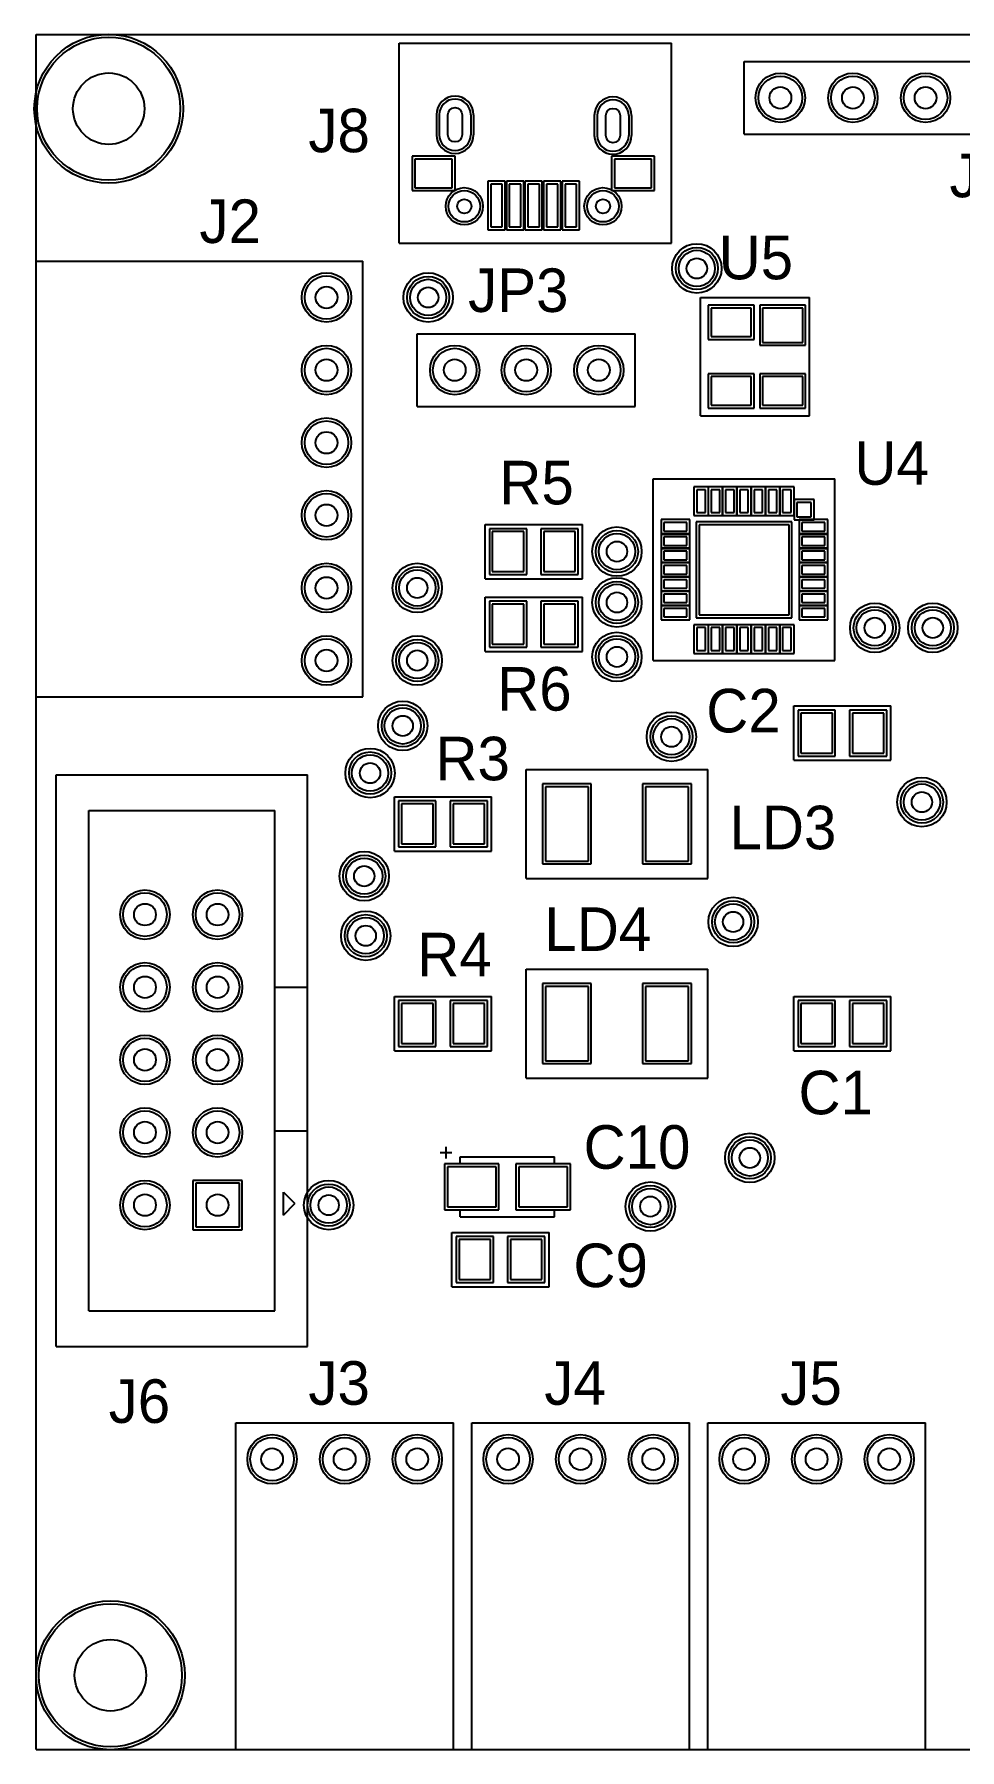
# Model space of a CAD drawing. Header units: millimetres. Extents: x 50.7 to 137.9, y 76.2 to 136.2.
# Drawn here: x 50.7 to 83.1, y 76.2 to 136.2 of the extents above; entities that cross this region are included whole.
import ezdxf

# ---------------------------------------------------------------- set-up
doc = ezdxf.new("R2010")
doc.units = ezdxf.units.MM
for name, color, linetype in [('BottomSolder', 6, 'Continuous'), ('InternalPlane1', 76, 'Continuous'), ('InternalPlane2', 16, 'Continuous'), ('MultiLayer', 9, 'Continuous'), ('PadHoleLayer', 156, 'Continuous'), ('TopOverlay', 2, 'Continuous'), ('TopPaste', 8, 'Continuous'), ('TopSolder', 216, 'Continuous'), ('ViaHoleLayer', 16, 'Continuous')]:
    doc.layers.add(name, color=color, linetype=linetype)

msp = doc.modelspace()

# ---------------------------------------------------------------- linework, layer by layer
at = {"layer": 'BottomSolder'}
for p, q in [((64.803, 133.39), (64.803, 132.69)), ((66.107, 133.39), (66.107, 132.69)), ((70.328, 133.365), (70.328, 132.665)), ((71.632, 133.365), (71.632, 132.665)), ((58.014, 96.114), (56.286, 96.114)), ((56.286, 96.114), (56.286, 94.386)), ((58.014, 94.386), (58.014, 96.114)), ((56.286, 94.386), (58.014, 94.386))]:
    msp.add_line(p, q, dxfattribs=at)
for centre, radius in [((53.34, 133.604), 2.602), ((76.835, 133.985), 0.864), ((79.375, 133.985), 0.864), ((81.915, 133.985), 0.864), ((65.78, 130.19), 0.652), ((70.63, 130.19), 0.652), ((73.914, 128.016), 0.737), ((60.96, 127), 0.864), ((64.516, 127), 0.737), ((60.96, 124.46), 0.864), ((65.445, 124.46), 0.864), ((67.945, 124.46), 0.864), ((70.485, 124.46), 0.864), ((60.96, 121.92), 0.864), ((60.96, 119.38), 0.864), ((71.12, 118.11), 0.737), ((60.96, 116.84), 0.864), ((64.135, 116.84), 0.737), ((71.12, 116.332), 0.737), ((80.137, 115.443), 0.737), ((82.169, 115.443), 0.737), ((60.96, 114.3), 0.864), ((64.135, 114.3), 0.737), ((71.12, 114.427), 0.737), ((63.627, 112.014), 0.737), ((73.025, 111.633), 0.737), ((62.484, 110.363), 0.737), ((81.788, 109.347), 0.737), ((62.281, 106.756), 0.737), ((54.61, 105.41), 0.864), ((57.15, 105.41), 0.864), ((75.184, 105.156), 0.737), ((62.332, 104.673), 0.737), ((54.61, 102.87), 0.864), ((57.15, 102.87), 0.864), ((54.61, 100.33), 0.864), ((57.15, 100.33), 0.864), ((54.61, 97.79), 0.864), ((57.15, 97.79), 0.864), ((75.768, 96.901), 0.737), ((54.61, 95.25), 0.864), ((61.036, 95.25), 0.737), ((72.288, 95.199), 0.737), ((59.055, 86.36), 0.864), ((61.595, 86.36), 0.864), ((64.135, 86.36), 0.864), ((67.31, 86.36), 0.864), ((69.85, 86.36), 0.864), ((72.39, 86.36), 0.864), ((75.565, 86.36), 0.864), ((78.105, 86.36), 0.864), ((80.645, 86.36), 0.864), ((53.4, 78.8), 2.602)]:
    msp.add_circle(centre, radius, dxfattribs=at)
for centre, start, end in [((65.455, 133.39), 0, 180), ((70.98, 133.365), 0, 180), ((65.455, 132.69), 180, 0), ((70.98, 132.665), 180, 0)]:
    msp.add_arc(centre, 0.652, start, end, dxfattribs=at)
at = {"layer": 'InternalPlane1'}
for p, q in [((50.8, 136.2), (137.8, 136.2)), ((50.8, 76.2), (50.8, 136.2)), ((50.8, 76.2), (137.8, 76.2))]:
    msp.add_line(p, q, dxfattribs=at)
for centre in [(73.914, 128.016), (64.516, 127), (71.12, 118.11), (64.135, 116.84), (71.12, 116.332), (80.137, 115.443), (82.169, 115.443), (71.12, 114.427), (64.135, 114.3), (63.627, 112.014), (73.025, 111.633), (62.484, 110.363), (81.788, 109.347), (62.281, 106.756), (75.184, 105.156), (62.332, 104.673), (75.768, 96.901), (61.036, 95.25), (72.288, 95.199)]:
    msp.add_circle(centre, 0.864, dxfattribs=at)
at = {"layer": 'InternalPlane2'}
for p, q in [((50.8, 136.2), (137.8, 136.2)), ((50.8, 76.2), (50.8, 136.2)), ((50.8, 76.2), (137.8, 76.2))]:
    msp.add_line(p, q, dxfattribs=at)
for centre in [(73.914, 128.016), (64.516, 127), (71.12, 118.11), (64.135, 116.84), (71.12, 116.332), (80.137, 115.443), (82.169, 115.443), (71.12, 114.427), (64.135, 114.3), (63.627, 112.014), (73.025, 111.633), (62.484, 110.363), (81.788, 109.347), (62.281, 106.756), (75.184, 105.156), (62.332, 104.673), (75.768, 96.901), (61.036, 95.25), (72.288, 95.199)]:
    msp.add_circle(centre, 0.864, dxfattribs=at)
at = {"layer": 'MultiLayer'}
for p, q in [((64.905, 133.39), (64.905, 132.69)), ((66.005, 133.39), (66.005, 132.69)), ((70.43, 133.365), (70.43, 132.665)), ((71.53, 133.365), (71.53, 132.665)), ((57.912, 96.012), (56.388, 96.012)), ((56.388, 96.012), (56.388, 94.488)), ((57.912, 94.488), (57.912, 96.012)), ((56.388, 94.488), (57.912, 94.488))]:
    msp.add_line(p, q, dxfattribs=at)
for centre, radius in [((53.34, 133.604), 2.5), ((76.835, 133.985), 0.762), ((79.375, 133.985), 0.762), ((81.915, 133.985), 0.762), ((65.78, 130.19), 0.55), ((70.63, 130.19), 0.55), ((73.914, 128.016), 0.635), ((60.96, 127), 0.762), ((64.516, 127), 0.635), ((60.96, 124.46), 0.762), ((65.445, 124.46), 0.762), ((67.945, 124.46), 0.762), ((70.485, 124.46), 0.762), ((60.96, 121.92), 0.762), ((60.96, 119.38), 0.762), ((71.12, 118.11), 0.635), ((60.96, 116.84), 0.762), ((64.135, 116.84), 0.635), ((71.12, 116.332), 0.635), ((80.137, 115.443), 0.635), ((82.169, 115.443), 0.635), ((60.96, 114.3), 0.762), ((64.135, 114.3), 0.635), ((71.12, 114.427), 0.635), ((63.627, 112.014), 0.635), ((73.025, 111.633), 0.635), ((62.484, 110.363), 0.635), ((81.788, 109.347), 0.635), ((62.281, 106.756), 0.635), ((54.61, 105.41), 0.762), ((57.15, 105.41), 0.762), ((75.184, 105.156), 0.635), ((62.332, 104.673), 0.635), ((54.61, 102.87), 0.762), ((57.15, 102.87), 0.762), ((54.61, 100.33), 0.762), ((57.15, 100.33), 0.762), ((54.61, 97.79), 0.762), ((57.15, 97.79), 0.762), ((75.768, 96.901), 0.635), ((54.61, 95.25), 0.762), ((61.036, 95.25), 0.635), ((72.288, 95.199), 0.635), ((59.055, 86.36), 0.762), ((61.595, 86.36), 0.762), ((64.135, 86.36), 0.762), ((67.31, 86.36), 0.762), ((69.85, 86.36), 0.762), ((72.39, 86.36), 0.762), ((75.565, 86.36), 0.762), ((78.105, 86.36), 0.762), ((80.645, 86.36), 0.762), ((53.4, 78.8), 2.5)]:
    msp.add_circle(centre, radius, dxfattribs=at)
for centre, start, end in [((65.455, 133.39), 0, 180), ((70.98, 133.365), 0, 180), ((65.455, 132.69), 180, 0), ((70.98, 132.665), 180, 0)]:
    msp.add_arc(centre, 0.55, start, end, dxfattribs=at)
at = {"layer": 'PadHoleLayer'}
for points in [[(65.205, 132.69), (65.205, 133.39, -1), (65.705, 133.39), (65.705, 132.69, -1)], [(70.73, 132.665), (70.73, 133.365, -1), (71.23, 133.365), (71.23, 132.665, -1)]]:
    msp.add_lwpolyline(points, format="xyb", close=True, dxfattribs=at)
for centre, radius in [((53.34, 133.604), 1.25), ((76.835, 133.985), 0.381), ((79.375, 133.985), 0.381), ((81.915, 133.985), 0.381), ((65.78, 130.19), 0.25), ((70.63, 130.19), 0.25), ((60.96, 127), 0.381), ((60.96, 124.46), 0.381), ((65.445, 124.46), 0.381), ((67.945, 124.46), 0.381), ((70.485, 124.46), 0.381), ((60.96, 121.92), 0.381), ((60.96, 119.38), 0.381), ((60.96, 116.84), 0.381), ((60.96, 114.3), 0.381), ((54.61, 105.41), 0.381), ((57.15, 105.41), 0.381), ((54.61, 102.87), 0.381), ((57.15, 102.87), 0.381), ((54.61, 100.33), 0.381), ((57.15, 100.33), 0.381), ((54.61, 97.79), 0.381), ((57.15, 97.79), 0.381), ((54.61, 95.25), 0.381), ((57.15, 95.25), 0.381), ((59.055, 86.36), 0.381), ((61.595, 86.36), 0.381), ((64.135, 86.36), 0.381), ((67.31, 86.36), 0.381), ((69.85, 86.36), 0.381), ((72.39, 86.36), 0.381), ((75.565, 86.36), 0.381), ((78.105, 86.36), 0.381), ((80.645, 86.36), 0.381), ((53.4, 78.8), 1.25)]:
    msp.add_circle(centre, radius, dxfattribs=at)
at = {"layer": 'TopOverlay'}
for p, q in [((63.5, 135.89), (73.025, 135.89)), ((63.5, 132.08), (63.5, 135.89)), ((73.025, 128.905), (73.025, 135.89)), ((75.565, 132.715), (75.565, 135.255)), ((75.565, 135.255), (80.645, 135.255)), ((80.645, 135.255), (85.725, 135.255)), ((75.565, 132.715), (85.725, 132.715)), ((63.5, 128.905), (63.5, 132.08)), ((63.5, 128.905), (73.025, 128.905)), ((50.8, 113.03), (50.8, 128.27)), ((50.8, 128.27), (62.23, 128.27)), ((62.23, 122.555), (62.23, 128.27)), ((74.041, 127), (77.851, 127)), ((74.041, 122.855), (74.041, 127)), ((77.851, 125.095), (77.851, 127)), ((64.135, 123.19), (64.135, 125.73)), ((64.135, 125.73), (71.755, 125.73)), ((71.755, 123.19), (71.755, 125.73)), ((77.851, 122.855), (77.851, 125.095)), ((64.135, 123.19), (71.755, 123.19)), ((62.23, 113.03), (62.23, 122.555)), ((74.041, 122.855), (77.851, 122.855)), ((72.39, 114.3), (72.39, 120.65)), ((72.39, 120.65), (74.93, 120.65)), ((74.93, 120.65), (78.74, 120.65)), ((78.74, 114.3), (78.74, 120.65)), ((66.51, 117.16), (66.51, 119.06)), ((66.51, 119.06), (68.21, 119.06)), ((68.21, 119.06), (69.91, 119.06)), ((69.91, 117.16), (69.91, 119.06)), ((66.51, 117.16), (69.91, 117.16)), ((66.51, 114.62), (66.51, 116.52)), ((66.51, 116.52), (68.21, 116.52)), ((68.21, 116.52), (69.91, 116.52)), ((69.91, 114.62), (69.91, 116.52)), ((66.51, 114.62), (69.91, 114.62)), ((72.39, 114.3), (78.74, 114.3)), ((50.8, 113.03), (62.23, 113.03)), ((77.305, 110.81), (77.305, 112.71)), ((77.305, 112.71), (79.005, 112.71)), ((79.005, 112.71), (80.705, 112.71)), ((80.705, 110.81), (80.705, 112.71)), ((67.945, 106.68), (67.945, 110.49)), ((67.945, 110.49), (71.12, 110.49)), ((71.12, 110.49), (74.295, 110.49)), ((74.295, 106.68), (74.295, 110.49)), ((77.305, 110.81), (80.705, 110.81)), ((51.5, 110.3), (60.3, 110.3)), ((51.5, 90.3), (51.5, 110.3)), ((51.5, 110.3), (60.3, 110.3)), ((51.5, 90.3), (51.5, 110.3)), ((60.3, 106), (60.3, 110.3)), ((60.3, 90.3), (60.3, 110.3)), ((63.335, 107.635), (63.335, 109.535)), ((63.335, 109.535), (65.035, 109.535)), ((65.035, 109.535), (66.735, 109.535)), ((66.735, 107.635), (66.735, 109.535)), ((52.65, 91.55), (52.65, 109.05)), ((52.65, 109.05), (54.275, 109.05)), ((52.65, 109.05), (59.15, 109.05)), ((52.65, 91.55), (52.65, 109.05)), ((54.275, 109.05), (57.525, 109.05)), ((57.525, 109.05), (59.15, 109.05)), ((59.15, 95.55), (59.15, 109.05)), ((59.15, 91.55), (59.15, 109.05)), ((63.335, 107.635), (66.735, 107.635)), ((67.945, 106.68), (74.295, 106.68)), ((60.3, 90.3), (60.3, 106)), ((67.945, 99.695), (67.945, 103.505)), ((67.945, 103.505), (71.12, 103.505)), ((71.12, 103.505), (74.295, 103.505)), ((74.295, 99.695), (74.295, 103.505)), ((59.15, 102.875), (60.3, 102.875)), ((59.15, 102.875), (60.3, 102.875)), ((63.335, 100.65), (63.335, 102.55)), ((63.335, 102.55), (65.035, 102.55)), ((65.035, 102.55), (66.735, 102.55)), ((66.735, 100.65), (66.735, 102.55)), ((77.305, 100.65), (77.305, 102.55)), ((77.305, 102.55), (79.005, 102.55)), ((79.005, 102.55), (80.705, 102.55)), ((80.705, 100.65), (80.705, 102.55)), ((63.335, 100.65), (66.735, 100.65)), ((77.305, 100.65), (80.705, 100.65)), ((67.945, 99.695), (74.295, 99.695)), ((59.15, 97.85), (60.3, 97.85)), ((59.15, 97.85), (60.15, 97.85)), ((65.14, 96.885), (65.14, 97.285)), ((64.94, 97.085), (65.34, 97.085)), ((65.64, 96.685), (65.64, 96.935)), ((65.64, 96.935), (67.29, 96.935)), ((67.29, 96.935), (68.94, 96.935)), ((68.94, 96.685), (68.94, 96.935)), ((59.15, 91.55), (59.15, 95.55)), ((59.45, 94.9), (59.45, 95.7)), ((59.45, 95.7), (59.85, 95.3)), ((59.45, 94.9), (59.85, 95.3)), ((65.64, 94.835), (65.64, 95.085)), ((65.64, 94.835), (68.94, 94.835)), ((68.94, 94.835), (68.94, 95.085)), ((65.345, 92.395), (65.345, 94.295)), ((65.345, 94.295), (68.745, 94.295)), ((68.745, 92.395), (68.745, 94.295)), ((65.345, 92.395), (67.045, 92.395)), ((67.045, 92.395), (68.745, 92.395)), ((52.65, 91.55), (59.15, 91.55)), ((52.65, 91.55), (59.15, 91.55)), ((51.5, 90.3), (60.3, 90.3)), ((51.5, 90.3), (60.3, 90.3)), ((57.785, 76.2), (57.785, 87.63)), ((57.785, 87.63), (60.325, 87.63)), ((60.325, 87.63), (65.405, 87.63)), ((65.405, 76.2), (65.405, 87.63)), ((66.04, 76.2), (66.04, 87.63)), ((66.04, 87.63), (68.58, 87.63)), ((68.58, 87.63), (73.66, 87.63)), ((73.66, 76.2), (73.66, 87.63)), ((74.295, 76.2), (74.295, 87.63)), ((74.295, 87.63), (76.835, 87.63)), ((76.835, 87.63), (81.915, 87.63)), ((81.915, 76.2), (81.915, 87.63)), ((57.785, 76.2), (65.405, 76.2)), ((66.04, 76.2), (73.66, 76.2)), ((74.295, 76.2), (81.915, 76.2))]:
    msp.add_line(p, q, dxfattribs=at)
at = {"layer": 'TopPaste'}
for p, q in [((65.355, 131.84), (64.055, 131.84)), ((64.055, 131.84), (64.055, 130.84)), ((65.355, 130.84), (65.355, 131.84)), ((72.33, 131.84), (71.03, 131.84)), ((71.03, 131.84), (71.03, 130.84)), ((72.33, 130.84), (72.33, 131.84)), ((64.055, 130.84), (65.355, 130.84)), ((67.105, 130.965), (66.705, 130.965)), ((66.705, 130.965), (66.705, 129.465)), ((67.105, 129.465), (67.105, 130.965)), ((67.755, 130.965), (67.355, 130.965)), ((67.355, 130.965), (67.355, 129.465)), ((67.755, 129.465), (67.755, 130.965)), ((68.405, 130.965), (68.005, 130.965)), ((68.005, 130.965), (68.005, 129.465)), ((68.405, 129.465), (68.405, 130.965)), ((69.055, 130.965), (68.655, 130.965)), ((68.655, 130.965), (68.655, 129.465)), ((69.055, 129.465), (69.055, 130.965)), ((69.705, 130.965), (69.305, 130.965)), ((69.305, 130.965), (69.305, 129.465)), ((69.705, 129.465), (69.705, 130.965)), ((71.03, 130.84), (72.33, 130.84)), ((66.705, 129.465), (67.105, 129.465)), ((67.355, 129.465), (67.755, 129.465)), ((68.005, 129.465), (68.405, 129.465)), ((68.655, 129.465), (69.055, 129.465)), ((69.305, 129.465), (69.705, 129.465)), ((75.816, 126.63), (74.416, 126.63)), ((74.416, 126.63), (74.416, 125.63)), ((75.816, 125.63), (75.816, 126.63)), ((77.616, 126.63), (76.216, 126.63)), ((76.216, 126.63), (76.216, 125.43)), ((77.616, 125.43), (77.616, 126.63)), ((74.416, 125.63), (75.816, 125.63)), ((76.216, 125.43), (77.616, 125.43)), ((75.816, 124.23), (74.416, 124.23)), ((74.416, 124.23), (74.416, 123.23)), ((75.816, 123.23), (75.816, 124.23)), ((77.616, 124.23), (76.216, 124.23)), ((76.216, 124.23), (76.216, 123.23)), ((77.616, 123.23), (77.616, 124.23)), ((74.416, 123.23), (75.816, 123.23)), ((76.216, 123.23), (77.616, 123.23)), ((73.915, 120.275), (73.915, 119.475)), ((74.215, 120.275), (73.915, 120.275)), ((74.215, 119.475), (74.215, 120.275)), ((74.415, 120.275), (74.415, 119.475)), ((74.715, 120.275), (74.415, 120.275)), ((74.715, 119.475), (74.715, 120.275)), ((74.915, 120.275), (74.915, 119.475)), ((75.215, 120.275), (74.915, 120.275)), ((75.215, 119.475), (75.215, 120.275)), ((75.415, 120.275), (75.415, 119.475)), ((75.715, 120.275), (75.415, 120.275)), ((75.715, 119.475), (75.715, 120.275)), ((75.915, 120.275), (75.915, 119.475)), ((76.215, 120.275), (75.915, 120.275)), ((76.215, 119.475), (76.215, 120.275)), ((76.415, 120.275), (76.415, 119.475)), ((76.715, 120.275), (76.415, 120.275)), ((76.715, 119.475), (76.715, 120.275)), ((76.915, 120.275), (76.915, 119.475)), ((77.215, 120.275), (76.915, 120.275)), ((77.215, 119.475), (77.215, 120.275)), ((73.915, 119.475), (74.215, 119.475)), ((74.415, 119.475), (74.715, 119.475)), ((74.915, 119.475), (75.215, 119.475)), ((75.415, 119.475), (75.715, 119.475)), ((75.915, 119.475), (76.215, 119.475)), ((76.415, 119.475), (76.715, 119.475)), ((76.915, 119.475), (77.215, 119.475)), ((77.415, 119.825), (77.415, 119.325)), ((77.915, 119.825), (77.415, 119.825)), ((77.915, 119.325), (77.915, 119.825)), ((73.565, 119.125), (72.765, 119.125)), ((72.765, 119.125), (72.765, 118.825)), ((72.765, 118.825), (73.565, 118.825)), ((73.565, 118.825), (73.565, 119.125)), ((73.99, 119.05), (73.99, 115.9)), ((77.14, 119.05), (73.99, 119.05)), ((77.14, 115.9), (77.14, 119.05)), ((77.415, 119.325), (77.915, 119.325)), ((78.39, 119.125), (77.59, 119.125)), ((77.59, 119.125), (77.59, 118.825)), ((77.59, 118.825), (78.39, 118.825)), ((78.39, 118.825), (78.39, 119.125)), ((66.76, 118.81), (66.76, 117.41)), ((67.86, 118.81), (66.76, 118.81)), ((67.86, 117.41), (67.86, 118.81)), ((68.56, 118.81), (68.56, 117.41)), ((69.66, 118.81), (68.56, 118.81)), ((69.66, 117.41), (69.66, 118.81)), ((73.565, 118.625), (72.765, 118.625)), ((72.765, 118.625), (72.765, 118.325)), ((72.765, 118.325), (73.565, 118.325)), ((73.565, 118.325), (73.565, 118.625)), ((78.39, 118.625), (77.59, 118.625)), ((77.59, 118.625), (77.59, 118.325)), ((77.59, 118.325), (78.39, 118.325)), ((78.39, 118.325), (78.39, 118.625)), ((73.565, 118.125), (72.765, 118.125)), ((72.765, 118.125), (72.765, 117.825)), ((72.765, 117.825), (73.565, 117.825)), ((73.565, 117.625), (72.765, 117.625)), ((72.765, 117.625), (72.765, 117.325)), ((73.565, 117.825), (73.565, 118.125)), ((73.565, 117.325), (73.565, 117.625)), ((78.39, 118.125), (77.59, 118.125)), ((77.59, 118.125), (77.59, 117.825)), ((77.59, 117.825), (78.39, 117.825)), ((78.39, 117.625), (77.59, 117.625)), ((77.59, 117.625), (77.59, 117.325)), ((78.39, 117.825), (78.39, 118.125)), ((78.39, 117.325), (78.39, 117.625)), ((66.76, 117.41), (67.86, 117.41)), ((68.56, 117.41), (69.66, 117.41)), ((72.765, 117.325), (73.565, 117.325)), ((73.565, 117.125), (72.765, 117.125)), ((72.765, 117.125), (72.765, 116.825)), ((73.565, 116.825), (73.565, 117.125)), ((77.59, 117.325), (78.39, 117.325)), ((78.39, 117.125), (77.59, 117.125)), ((77.59, 117.125), (77.59, 116.825)), ((78.39, 116.825), (78.39, 117.125)), ((72.765, 116.825), (73.565, 116.825)), ((73.565, 116.625), (72.765, 116.625)), ((72.765, 116.625), (72.765, 116.325)), ((73.565, 116.325), (73.565, 116.625)), ((77.59, 116.825), (78.39, 116.825)), ((78.39, 116.625), (77.59, 116.625)), ((77.59, 116.625), (77.59, 116.325)), ((78.39, 116.325), (78.39, 116.625)), ((66.76, 116.27), (66.76, 114.87)), ((67.86, 116.27), (66.76, 116.27)), ((67.86, 114.87), (67.86, 116.27)), ((68.56, 116.27), (68.56, 114.87)), ((69.66, 116.27), (68.56, 116.27)), ((69.66, 114.87), (69.66, 116.27)), ((72.765, 116.325), (73.565, 116.325)), ((73.565, 116.125), (72.765, 116.125)), ((72.765, 116.125), (72.765, 115.825)), ((72.765, 115.825), (73.565, 115.825)), ((73.565, 115.825), (73.565, 116.125)), ((73.99, 115.9), (77.14, 115.9)), ((77.59, 116.325), (78.39, 116.325)), ((78.39, 116.125), (77.59, 116.125)), ((77.59, 116.125), (77.59, 115.825)), ((77.59, 115.825), (78.39, 115.825)), ((78.39, 115.825), (78.39, 116.125)), ((73.915, 115.45), (73.915, 114.65)), ((74.215, 115.45), (73.915, 115.45)), ((74.215, 114.65), (74.215, 115.45)), ((74.415, 115.45), (74.415, 114.65)), ((74.715, 115.45), (74.415, 115.45)), ((74.715, 114.65), (74.715, 115.45)), ((74.915, 115.45), (74.915, 114.65)), ((75.215, 115.45), (74.915, 115.45)), ((75.215, 114.65), (75.215, 115.45)), ((75.415, 115.45), (75.415, 114.65)), ((75.715, 115.45), (75.415, 115.45)), ((75.715, 114.65), (75.715, 115.45)), ((75.915, 115.45), (75.915, 114.65)), ((76.215, 115.45), (75.915, 115.45)), ((76.215, 114.65), (76.215, 115.45)), ((76.415, 115.45), (76.415, 114.65)), ((76.715, 115.45), (76.415, 115.45)), ((76.715, 114.65), (76.715, 115.45)), ((76.915, 115.45), (76.915, 114.65)), ((77.215, 115.45), (76.915, 115.45)), ((77.215, 114.65), (77.215, 115.45)), ((66.76, 114.87), (67.86, 114.87)), ((68.56, 114.87), (69.66, 114.87)), ((73.915, 114.65), (74.215, 114.65)), ((74.415, 114.65), (74.715, 114.65)), ((74.915, 114.65), (75.215, 114.65)), ((75.415, 114.65), (75.715, 114.65)), ((75.915, 114.65), (76.215, 114.65)), ((76.415, 114.65), (76.715, 114.65)), ((76.915, 114.65), (77.215, 114.65)), ((77.555, 112.46), (77.555, 111.06)), ((78.655, 112.46), (77.555, 112.46)), ((78.655, 111.06), (78.655, 112.46)), ((79.355, 112.46), (79.355, 111.06)), ((80.455, 112.46), (79.355, 112.46)), ((80.455, 111.06), (80.455, 112.46)), ((77.555, 111.06), (78.655, 111.06)), ((79.355, 111.06), (80.455, 111.06)), ((68.62, 109.885), (68.62, 107.285)), ((70.12, 109.885), (68.62, 109.885)), ((70.12, 107.285), (70.12, 109.885)), ((72.12, 109.885), (72.12, 107.285)), ((73.62, 109.885), (72.12, 109.885)), ((73.62, 107.285), (73.62, 109.885)), ((63.585, 109.285), (63.585, 107.885)), ((64.685, 109.285), (63.585, 109.285)), ((64.685, 107.885), (64.685, 109.285)), ((65.385, 109.285), (65.385, 107.885)), ((66.485, 109.285), (65.385, 109.285)), ((66.485, 107.885), (66.485, 109.285)), ((63.585, 107.885), (64.685, 107.885)), ((65.385, 107.885), (66.485, 107.885)), ((68.62, 107.285), (70.12, 107.285)), ((72.12, 107.285), (73.62, 107.285)), ((68.62, 102.9), (68.62, 100.3)), ((70.12, 102.9), (68.62, 102.9)), ((70.12, 100.3), (70.12, 102.9)), ((72.12, 102.9), (72.12, 100.3)), ((73.62, 102.9), (72.12, 102.9)), ((73.62, 100.3), (73.62, 102.9)), ((63.585, 102.3), (63.585, 100.9)), ((64.685, 102.3), (63.585, 102.3)), ((64.685, 100.9), (64.685, 102.3)), ((65.385, 102.3), (65.385, 100.9)), ((66.485, 102.3), (65.385, 102.3)), ((66.485, 100.9), (66.485, 102.3)), ((77.555, 102.3), (77.555, 100.9)), ((78.655, 102.3), (77.555, 102.3)), ((78.655, 100.9), (78.655, 102.3)), ((79.355, 102.3), (79.355, 100.9)), ((80.455, 102.3), (79.355, 102.3)), ((80.455, 100.9), (80.455, 102.3)), ((63.585, 100.9), (64.685, 100.9)), ((65.385, 100.9), (66.485, 100.9)), ((77.555, 100.9), (78.655, 100.9)), ((79.355, 100.9), (80.455, 100.9)), ((68.62, 100.3), (70.12, 100.3)), ((72.12, 100.3), (73.62, 100.3)), ((65.19, 96.585), (65.19, 95.185)), ((66.89, 96.585), (65.19, 96.585)), ((66.89, 95.185), (66.89, 96.585)), ((67.69, 96.585), (67.69, 95.185)), ((69.39, 96.585), (67.69, 96.585)), ((69.39, 95.185), (69.39, 96.585)), ((65.19, 95.185), (66.89, 95.185)), ((67.69, 95.185), (69.39, 95.185)), ((66.695, 94.045), (65.595, 94.045)), ((65.595, 94.045), (65.595, 92.645)), ((66.695, 92.645), (66.695, 94.045)), ((68.495, 94.045), (67.395, 94.045)), ((67.395, 94.045), (67.395, 92.645)), ((68.495, 92.645), (68.495, 94.045)), ((65.595, 92.645), (66.695, 92.645)), ((67.395, 92.645), (68.495, 92.645))]:
    msp.add_line(p, q, dxfattribs=at)
at = {"layer": 'TopSolder'}
for p, q in [((64.803, 133.39), (64.803, 132.69)), ((66.107, 133.39), (66.107, 132.69)), ((70.328, 133.365), (70.328, 132.665)), ((71.632, 133.365), (71.632, 132.665)), ((65.457, 131.942), (63.953, 131.942)), ((63.953, 131.942), (63.953, 130.738)), ((65.457, 130.738), (65.457, 131.942)), ((72.432, 131.942), (70.928, 131.942)), ((70.928, 131.942), (70.928, 130.738)), ((72.432, 130.738), (72.432, 131.942)), ((67.207, 131.067), (66.603, 131.067)), ((66.603, 131.067), (66.603, 129.363)), ((67.207, 129.363), (67.207, 131.067)), ((67.857, 131.067), (67.253, 131.067)), ((67.253, 131.067), (67.253, 129.363)), ((67.857, 129.363), (67.857, 131.067)), ((68.507, 131.067), (67.903, 131.067)), ((67.903, 131.067), (67.903, 129.363)), ((68.507, 129.363), (68.507, 131.067)), ((69.157, 131.067), (68.553, 131.067)), ((68.553, 131.067), (68.553, 129.363)), ((69.157, 129.363), (69.157, 131.067)), ((69.807, 131.067), (69.203, 131.067)), ((69.203, 131.067), (69.203, 129.363)), ((69.807, 129.363), (69.807, 131.067)), ((63.953, 130.738), (65.457, 130.738)), ((70.928, 130.738), (72.432, 130.738)), ((66.603, 129.363), (67.207, 129.363)), ((67.253, 129.363), (67.857, 129.363)), ((67.903, 129.363), (68.507, 129.363)), ((68.553, 129.363), (69.157, 129.363)), ((69.203, 129.363), (69.807, 129.363)), ((75.918, 126.732), (74.314, 126.732)), ((74.314, 126.732), (74.314, 125.528)), ((75.918, 125.528), (75.918, 126.732)), ((77.718, 126.732), (76.114, 126.732)), ((76.114, 126.732), (76.114, 125.328)), ((77.718, 125.328), (77.718, 126.732)), ((74.314, 125.528), (75.918, 125.528)), ((76.114, 125.328), (77.718, 125.328)), ((75.918, 124.332), (74.314, 124.332)), ((74.314, 124.332), (74.314, 123.128)), ((75.918, 123.128), (75.918, 124.332)), ((77.718, 124.332), (76.114, 124.332)), ((76.114, 124.332), (76.114, 123.128)), ((77.718, 123.128), (77.718, 124.332)), ((74.314, 123.128), (75.918, 123.128)), ((76.114, 123.128), (77.718, 123.128)), ((73.813, 120.377), (73.813, 119.373)), ((74.317, 120.377), (73.813, 120.377)), ((74.313, 120.377), (74.313, 119.373)), ((74.817, 120.377), (74.313, 120.377)), ((74.317, 119.373), (74.317, 120.377)), ((74.813, 120.377), (74.813, 119.373)), ((75.317, 120.377), (74.813, 120.377)), ((74.817, 119.373), (74.817, 120.377)), ((75.313, 120.377), (75.313, 119.373)), ((75.817, 120.377), (75.313, 120.377)), ((75.317, 119.373), (75.317, 120.377)), ((75.813, 120.377), (75.813, 119.373)), ((76.317, 120.377), (75.813, 120.377)), ((75.817, 119.373), (75.817, 120.377)), ((76.313, 120.377), (76.313, 119.373)), ((76.817, 120.377), (76.313, 120.377)), ((76.317, 119.373), (76.317, 120.377)), ((76.813, 120.377), (76.813, 119.373)), ((77.317, 120.377), (76.813, 120.377)), ((76.817, 119.373), (76.817, 120.377)), ((77.317, 119.373), (77.317, 120.377)), ((77.313, 119.927), (77.313, 119.223)), ((78.017, 119.927), (77.313, 119.927)), ((78.017, 119.223), (78.017, 119.927)), ((66.658, 118.912), (66.658, 117.308)), ((67.962, 118.912), (66.658, 118.912)), ((67.962, 117.308), (67.962, 118.912)), ((68.458, 118.912), (68.458, 117.308)), ((69.762, 118.912), (68.458, 118.912)), ((69.762, 117.308), (69.762, 118.912)), ((73.667, 119.227), (72.663, 119.227)), ((72.663, 119.227), (72.663, 118.723)), ((73.667, 118.723), (73.667, 119.227)), ((73.813, 119.373), (74.317, 119.373)), ((73.888, 119.152), (73.888, 115.798)), ((77.242, 119.152), (73.888, 119.152)), ((74.313, 119.373), (74.817, 119.373)), ((74.813, 119.373), (75.317, 119.373)), ((75.313, 119.373), (75.817, 119.373)), ((75.813, 119.373), (76.317, 119.373)), ((76.313, 119.373), (76.817, 119.373)), ((76.813, 119.373), (77.317, 119.373)), ((77.242, 115.798), (77.242, 119.152)), ((77.313, 119.223), (78.017, 119.223)), ((78.492, 119.227), (77.488, 119.227)), ((77.488, 119.227), (77.488, 118.723)), ((78.492, 118.723), (78.492, 119.227)), ((73.667, 118.727), (72.663, 118.727)), ((72.663, 118.727), (72.663, 118.223)), ((72.663, 118.723), (73.667, 118.723)), ((73.667, 118.227), (72.663, 118.227)), ((72.663, 118.227), (72.663, 117.723)), ((72.663, 118.223), (73.667, 118.223)), ((73.667, 118.223), (73.667, 118.727)), ((73.667, 117.723), (73.667, 118.227)), ((78.492, 118.727), (77.488, 118.727)), ((77.488, 118.727), (77.488, 118.223)), ((77.488, 118.723), (78.492, 118.723)), ((78.492, 118.227), (77.488, 118.227)), ((77.488, 118.227), (77.488, 117.723)), ((77.488, 118.223), (78.492, 118.223)), ((78.492, 118.223), (78.492, 118.727)), ((78.492, 117.723), (78.492, 118.227)), ((73.667, 117.727), (72.663, 117.727)), ((72.663, 117.727), (72.663, 117.223)), ((72.663, 117.723), (73.667, 117.723)), ((73.667, 117.223), (73.667, 117.727)), ((78.492, 117.727), (77.488, 117.727)), ((77.488, 117.727), (77.488, 117.223)), ((77.488, 117.723), (78.492, 117.723)), ((78.492, 117.223), (78.492, 117.727)), ((66.658, 117.308), (67.962, 117.308)), ((68.458, 117.308), (69.762, 117.308)), ((73.667, 117.227), (72.663, 117.227)), ((72.663, 117.227), (72.663, 116.723)), ((72.663, 117.223), (73.667, 117.223)), ((73.667, 116.723), (73.667, 117.227)), ((78.492, 117.227), (77.488, 117.227)), ((77.488, 117.227), (77.488, 116.723)), ((77.488, 117.223), (78.492, 117.223)), ((78.492, 116.723), (78.492, 117.227)), ((73.667, 116.727), (72.663, 116.727)), ((72.663, 116.727), (72.663, 116.223)), ((72.663, 116.723), (73.667, 116.723)), ((73.667, 116.223), (73.667, 116.727)), ((78.492, 116.727), (77.488, 116.727)), ((77.488, 116.727), (77.488, 116.223)), ((77.488, 116.723), (78.492, 116.723)), ((78.492, 116.223), (78.492, 116.727)), ((66.658, 116.372), (66.658, 114.768)), ((67.962, 116.372), (66.658, 116.372)), ((67.962, 114.768), (67.962, 116.372)), ((68.458, 116.372), (68.458, 114.768)), ((69.762, 116.372), (68.458, 116.372)), ((69.762, 114.768), (69.762, 116.372)), ((73.667, 116.227), (72.663, 116.227)), ((72.663, 116.227), (72.663, 115.723)), ((72.663, 116.223), (73.667, 116.223)), ((73.667, 115.723), (73.667, 116.227)), ((78.492, 116.227), (77.488, 116.227)), ((77.488, 116.227), (77.488, 115.723)), ((77.488, 116.223), (78.492, 116.223)), ((78.492, 115.723), (78.492, 116.227)), ((72.663, 115.723), (73.667, 115.723)), ((73.813, 115.552), (73.813, 114.548)), ((74.317, 115.552), (73.813, 115.552)), ((73.888, 115.798), (77.242, 115.798)), ((74.313, 115.552), (74.313, 114.548)), ((74.817, 115.552), (74.313, 115.552)), ((74.317, 114.548), (74.317, 115.552)), ((74.813, 115.552), (74.813, 114.548)), ((75.317, 115.552), (74.813, 115.552)), ((74.817, 114.548), (74.817, 115.552)), ((75.313, 115.552), (75.313, 114.548)), ((75.817, 115.552), (75.313, 115.552)), ((75.317, 114.548), (75.317, 115.552)), ((75.813, 115.552), (75.813, 114.548)), ((76.317, 115.552), (75.813, 115.552)), ((75.817, 114.548), (75.817, 115.552)), ((76.313, 115.552), (76.313, 114.548)), ((76.817, 115.552), (76.313, 115.552)), ((76.317, 114.548), (76.317, 115.552)), ((76.813, 115.552), (76.813, 114.548)), ((77.317, 115.552), (76.813, 115.552)), ((76.817, 114.548), (76.817, 115.552)), ((77.317, 114.548), (77.317, 115.552)), ((77.488, 115.723), (78.492, 115.723)), ((66.658, 114.768), (67.962, 114.768)), ((68.458, 114.768), (69.762, 114.768)), ((73.813, 114.548), (74.317, 114.548)), ((74.313, 114.548), (74.817, 114.548)), ((74.813, 114.548), (75.317, 114.548)), ((75.313, 114.548), (75.817, 114.548)), ((75.813, 114.548), (76.317, 114.548)), ((76.313, 114.548), (76.817, 114.548)), ((76.813, 114.548), (77.317, 114.548)), ((77.453, 112.562), (77.453, 110.958)), ((78.757, 112.562), (77.453, 112.562)), ((78.757, 110.958), (78.757, 112.562)), ((79.253, 112.562), (79.253, 110.958)), ((80.557, 112.562), (79.253, 112.562)), ((80.557, 110.958), (80.557, 112.562)), ((77.453, 110.958), (78.757, 110.958)), ((79.253, 110.958), (80.557, 110.958)), ((68.519, 109.987), (68.519, 107.184)), ((70.222, 109.987), (68.519, 109.987)), ((70.222, 107.184), (70.222, 109.987)), ((72.019, 109.987), (72.019, 107.184)), ((73.722, 109.987), (72.019, 109.987)), ((73.722, 107.184), (73.722, 109.987)), ((63.483, 109.387), (63.483, 107.783)), ((64.787, 109.387), (63.483, 109.387)), ((64.787, 107.783), (64.787, 109.387)), ((65.283, 109.387), (65.283, 107.783)), ((66.587, 109.387), (65.283, 109.387)), ((66.587, 107.783), (66.587, 109.387)), ((63.483, 107.783), (64.787, 107.783)), ((65.283, 107.783), (66.587, 107.783)), ((68.519, 107.184), (70.222, 107.184)), ((72.019, 107.184), (73.722, 107.184)), ((68.519, 103.002), (68.519, 100.199)), ((70.222, 103.002), (68.519, 103.002)), ((70.222, 100.199), (70.222, 103.002)), ((72.019, 103.002), (72.019, 100.199)), ((73.722, 103.002), (72.019, 103.002)), ((73.722, 100.199), (73.722, 103.002)), ((63.483, 102.402), (63.483, 100.798)), ((64.787, 102.402), (63.483, 102.402)), ((64.787, 100.798), (64.787, 102.402)), ((65.283, 102.402), (65.283, 100.798)), ((66.587, 102.402), (65.283, 102.402)), ((66.587, 100.798), (66.587, 102.402)), ((77.453, 102.402), (77.453, 100.798)), ((78.757, 102.402), (77.453, 102.402)), ((78.757, 100.798), (78.757, 102.402)), ((79.253, 102.402), (79.253, 100.798)), ((80.557, 102.402), (79.253, 102.402)), ((80.557, 100.798), (80.557, 102.402)), ((63.483, 100.798), (64.787, 100.798)), ((65.283, 100.798), (66.587, 100.798)), ((77.453, 100.798), (78.757, 100.798)), ((79.253, 100.798), (80.557, 100.798)), ((68.519, 100.199), (70.222, 100.199)), ((72.019, 100.199), (73.722, 100.199)), ((65.088, 96.687), (65.088, 95.083)), ((66.992, 96.687), (65.088, 96.687)), ((66.992, 95.083), (66.992, 96.687)), ((67.588, 96.687), (67.588, 95.083)), ((69.492, 96.687), (67.588, 96.687)), ((69.492, 95.083), (69.492, 96.687)), ((58.014, 96.114), (56.286, 96.114)), ((56.286, 96.114), (56.286, 94.386)), ((58.014, 94.386), (58.014, 96.114)), ((65.088, 95.083), (66.992, 95.083)), ((67.588, 95.083), (69.492, 95.083)), ((56.286, 94.386), (58.014, 94.386)), ((66.797, 94.147), (65.493, 94.147)), ((65.493, 94.147), (65.493, 92.543)), ((66.797, 92.543), (66.797, 94.147)), ((68.597, 94.147), (67.293, 94.147)), ((67.293, 94.147), (67.293, 92.543)), ((68.597, 92.543), (68.597, 94.147)), ((65.493, 92.543), (66.797, 92.543)), ((67.293, 92.543), (68.597, 92.543))]:
    msp.add_line(p, q, dxfattribs=at)
for centre, radius in [((53.34, 133.604), 2.602), ((76.835, 133.985), 0.864), ((79.375, 133.985), 0.864), ((81.915, 133.985), 0.864), ((65.78, 130.19), 0.652), ((70.63, 130.19), 0.652), ((73.914, 128.016), 0.737), ((60.96, 127), 0.864), ((64.516, 127), 0.737), ((60.96, 124.46), 0.864), ((65.445, 124.46), 0.864), ((67.945, 124.46), 0.864), ((70.485, 124.46), 0.864), ((60.96, 121.92), 0.864), ((60.96, 119.38), 0.864), ((71.12, 118.11), 0.737), ((60.96, 116.84), 0.864), ((64.135, 116.84), 0.737), ((71.12, 116.332), 0.737), ((80.137, 115.443), 0.737), ((82.169, 115.443), 0.737), ((60.96, 114.3), 0.864), ((64.135, 114.3), 0.737), ((71.12, 114.427), 0.737), ((63.627, 112.014), 0.737), ((73.025, 111.633), 0.737), ((62.484, 110.363), 0.737), ((81.788, 109.347), 0.737), ((62.281, 106.756), 0.737), ((54.61, 105.41), 0.864), ((57.15, 105.41), 0.864), ((75.184, 105.156), 0.737), ((62.332, 104.673), 0.737), ((54.61, 102.87), 0.864), ((57.15, 102.87), 0.864), ((54.61, 100.33), 0.864), ((57.15, 100.33), 0.864), ((54.61, 97.79), 0.864), ((57.15, 97.79), 0.864), ((75.768, 96.901), 0.737), ((54.61, 95.25), 0.864), ((61.036, 95.25), 0.737), ((72.288, 95.199), 0.737), ((59.055, 86.36), 0.864), ((61.595, 86.36), 0.864), ((64.135, 86.36), 0.864), ((67.31, 86.36), 0.864), ((69.85, 86.36), 0.864), ((72.39, 86.36), 0.864), ((75.565, 86.36), 0.864), ((78.105, 86.36), 0.864), ((80.645, 86.36), 0.864), ((53.4, 78.8), 2.602)]:
    msp.add_circle(centre, radius, dxfattribs=at)
for centre, start, end in [((65.455, 133.39), 0, 180), ((70.98, 133.365), 0, 180), ((65.455, 132.69), 180, 0), ((70.98, 132.665), 180, 0)]:
    msp.add_arc(centre, 0.652, start, end, dxfattribs=at)
at = {"layer": 'ViaHoleLayer'}
for centre in [(73.914, 128.016), (64.516, 127), (71.12, 118.11), (64.135, 116.84), (71.12, 116.332), (80.137, 115.443), (82.169, 115.443), (64.135, 114.3), (71.12, 114.427), (63.627, 112.014), (73.025, 111.633), (62.484, 110.363), (81.788, 109.347), (62.281, 106.756), (62.332, 104.673), (75.184, 105.156), (75.768, 96.901), (61.036, 95.25), (72.288, 95.199)]:
    msp.add_circle(centre, 0.356, dxfattribs=at)

# ---------------------------------------------------------------- texts
at = {"layer": 'TopOverlay'}
for s, p in [('J8', (60.325, 132.08)), ('J9', (82.753, 130.505)), ('J2', (56.515, 128.905)), ('U5', (74.676, 127.635)), ('JP3', (65.913, 126.492)), ('U4', (79.426, 120.447)), ('R5', (67.005, 119.761)), ('R6', (66.929, 112.547)), ('C2', (74.244, 111.785)), ('R3', (64.77, 110.109)), ('LD3', (75.057, 107.696)), ('LD4', (68.58, 104.14)), ('R4', (64.135, 103.251)), ('C1', (77.47, 98.425)), ('C10', (69.952, 96.52)), ('C9', (69.596, 92.38)), ('J3', (60.325, 88.265)), ('J4', (68.58, 88.265)), ('J5', (76.835, 88.265)), ('J6', (53.34, 87.63))]:
    msp.add_text(s, height=1.524, dxfattribs=at).set_placement(p)

doc.saveas('drawing.dxf')
